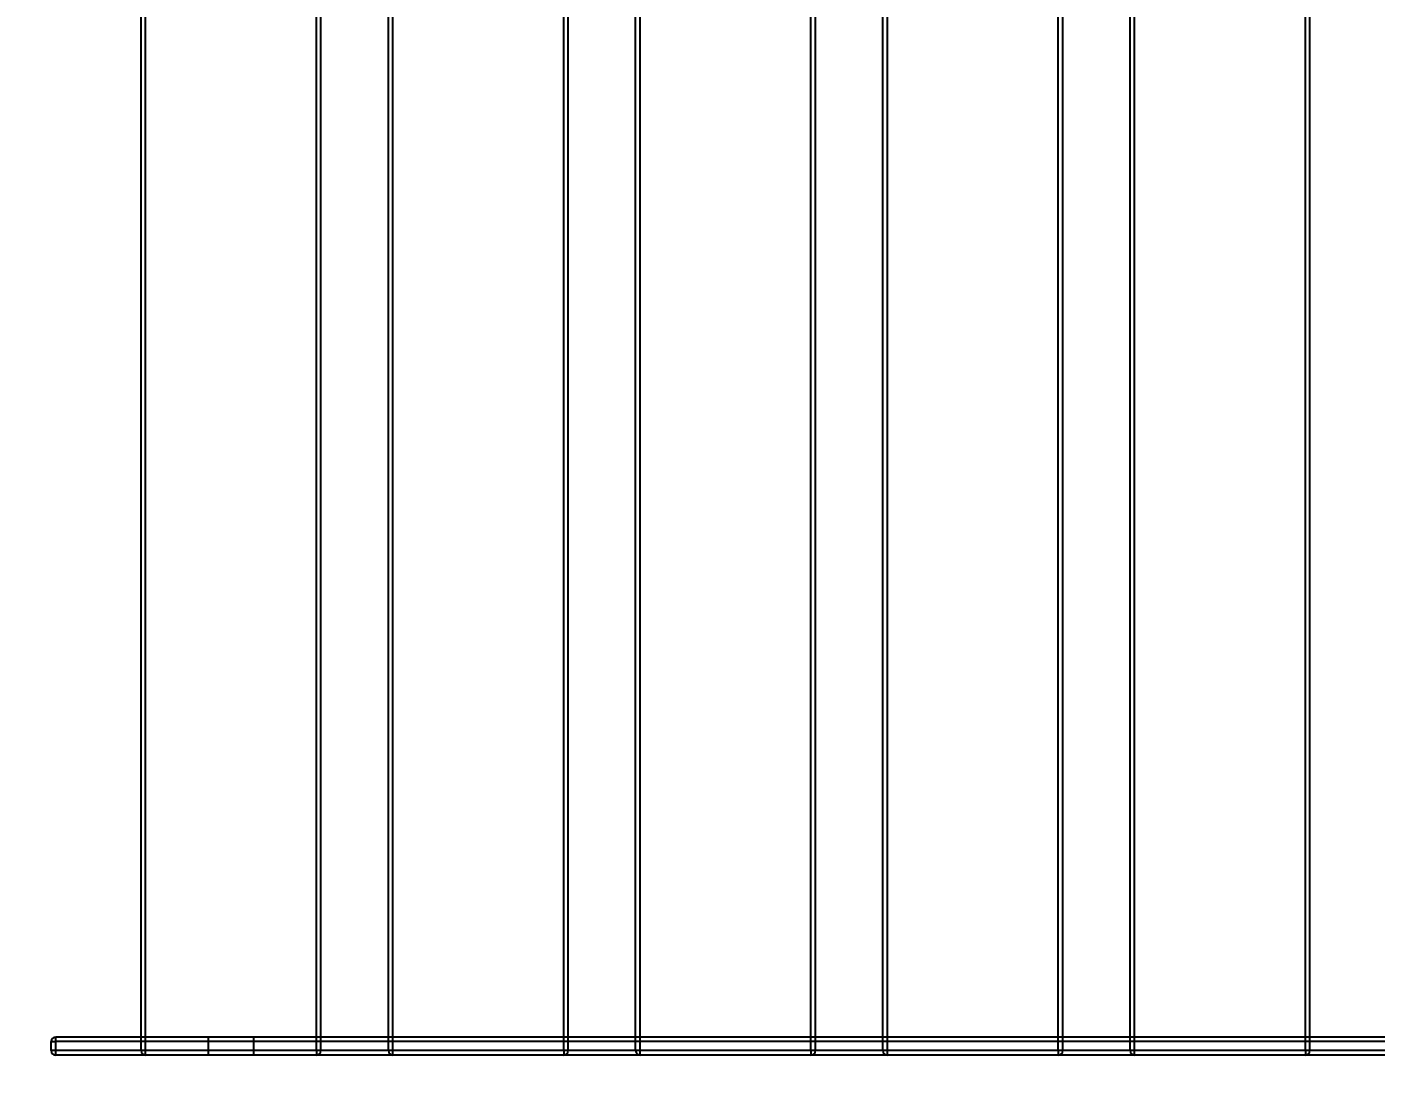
# Model space of a CAD drawing. Header units: millimetres. Extents: x 10366 to 13995, y 24552 to 29685.
# Drawn here: x 12309.1 to 12609, y 25272.3 to 25509.2 of the extents above; entities that cross this region are included whole.
import ezdxf

# ---------------------------------------------------------------- set-up
doc = ezdxf.new("R2010")
doc.units = ezdxf.units.MM
doc.header["$LTSCALE"] = 3
doc.layers.add('DomyÅ›lna', color=7, linetype='Continuous')
doc.layers.add('Hidden_lines', color=7, linetype='Continuous')
doc.styles.get("Standard").update_dxf_attribs({"font": 'arial.ttf'})
doc.dimstyles.new('MATEUSZ', dxfattribs={"dimtxt": 35, "dimasz": 16, "dimexe": 0.18, "dimexo": 0.0625, "dimgap": 0.09, "dimtad": 0, "dimdec": 0, "dimdsep": 46, "dimtxsty": 'Standard', "dimblk": 'DOT', "dimcen": 0.09, "dimse1": 1, "dimse2": 1, "dimadec": 0, "dimazin": 0, "dimtfac": 1, "dimtdec": 0, "dimtofl": 0, "dimtmove": 0, "dimatfit": 3, "dimfxl": 1, "dimtolj": 1, "dimtzin": 0, "dimlwd": 9, "dimlwe": 9, "dimarcsym": 0})

# ---------------------------------------------------------------- blocks, each defined once
blk = doc.blocks.new('_Dot')
at = {"color": 0, "linetype": 'ByBlock', "lineweight": -2}
blk.add_line((-0.5, 0), (-1, 0), dxfattribs=at)
at = {"color": 0, "linetype": 'ByBlock', "const_width": 0.5}
blk.add_lwpolyline([(-0.25, 0, 1), (0.25, 0, 1)], format="xyb", close=True, dxfattribs=at)
blk = doc.blocks.new('*D32')
at = {"color": 0, "lineweight": 9, "transparency": 16777216}
for p, q in [((12930.58, 25714.35), (12930.58, 25544.75)), ((12930.58, 25296.35), (12930.58, 25465.95))]:
    blk.add_line(p, q, dxfattribs=at)
at = {"layer": 'Defpoints', "color": 0, "transparency": 16777216}
for p in [(11095.69, 25730.35), (12930.58, 25730.35), (11115.69, 25280.35)]:
    blk.add_point(p, dxfattribs=at)
at = {"color": 0, "lineweight": 9, "transparency": 16777216, "xscale": 16, "yscale": 16, "zscale": 16}
for p, rotation in [((12930.58, 25730.35), 90), ((12930.58, 25280.35), 270)]:
    blk.add_blockref('_Dot', p, dxfattribs=dict(at, rotation=rotation))
at = {"color": 0, "transparency": 16777216, "insert": (12930.58, 25505.35), "char_height": 35, "attachment_point": 5, "rotation": 90}
blk.add_mtext('\\A1;450', dxfattribs=at)
blk = doc.blocks.new('*D33')
at = {"color": 0, "lineweight": 9, "transparency": 16777216}
for p, q in [((13029.08, 26013.96), (13029.08, 25693.71)), ((13029.08, 25296.35), (13029.08, 25616.6))]:
    blk.add_line(p, q, dxfattribs=at)
at = {"layer": 'Defpoints', "color": 0, "transparency": 16777216}
for p in [(12034.41, 26029.96), (13029.08, 26029.96), (12054.59, 25280.35)]:
    blk.add_point(p, dxfattribs=at)
at = {"color": 0, "lineweight": 9, "transparency": 16777216, "xscale": 16, "yscale": 16, "zscale": 16}
for p, rotation in [((13029.08, 26029.96), 90), ((13029.08, 25280.35), 270)]:
    blk.add_blockref('_Dot', p, dxfattribs=dict(at, rotation=rotation))
at = {"color": 0, "transparency": 16777216, "insert": (13029.08, 25655.16), "char_height": 35, "attachment_point": 5, "rotation": 90}
blk.add_mtext('\\A1;750', dxfattribs=at)

msp = doc.modelspace()

# ---------------------------------------------------------------- linework, layer by layer
at = {"layer": 'DomyÅ›lna'}
for p, q in [((12334.5, 25283.35), (12334.5, 25729.35)), ((12334.5, 25283.35), (12334.5, 25729.35)), ((12334.5, 25283.35), (12334.5, 25729.35)), ((12335.5, 25283.35), (12335.5, 25729.35)), ((12335.5, 25283.35), (12335.5, 25729.35)), ((12335.5, 25283.35), (12335.5, 25729.35)), ((12373.5, 25283.35), (12373.5, 25729.35)), ((12373.5, 25283.35), (12373.5, 25729.35)), ((12373.5, 25283.35), (12373.5, 25729.35)), ((12374.5, 25283.35), (12374.5, 25729.35)), ((12374.5, 25283.35), (12374.5, 25729.35)), ((12374.5, 25283.35), (12374.5, 25729.35)), ((12389.5, 25283.35), (12389.5, 25729.35)), ((12389.5, 25283.35), (12389.5, 25729.35)), ((12389.5, 25283.35), (12389.5, 25729.35)), ((12390.5, 25283.35), (12390.5, 25729.35)), ((12390.5, 25283.35), (12390.5, 25729.35)), ((12390.5, 25283.35), (12390.5, 25729.35)), ((12428.5, 25283.35), (12428.5, 25729.35)), ((12428.5, 25283.35), (12428.5, 25729.35)), ((12428.5, 25283.35), (12428.5, 25729.35)), ((12429.5, 25283.35), (12429.5, 25729.35)), ((12429.5, 25283.35), (12429.5, 25729.35)), ((12429.5, 25283.35), (12429.5, 25729.35)), ((12444.5, 25283.35), (12444.5, 25729.35)), ((12444.5, 25283.35), (12444.5, 25729.35)), ((12444.5, 25283.35), (12444.5, 25729.35)), ((12445.5, 25283.35), (12445.5, 25729.35)), ((12445.5, 25283.35), (12445.5, 25729.35)), ((12445.5, 25283.35), (12445.5, 25729.35)), ((12483.5, 25283.35), (12483.5, 25729.35)), ((12483.5, 25283.35), (12483.5, 25729.35)), ((12483.5, 25283.35), (12483.5, 25729.35)), ((12484.5, 25283.35), (12484.5, 25729.35)), ((12484.5, 25283.35), (12484.5, 25729.35)), ((12484.5, 25283.35), (12484.5, 25729.35)), ((12499.5, 25283.35), (12499.5, 25729.35)), ((12499.5, 25283.35), (12499.5, 25729.35)), ((12499.5, 25283.35), (12499.5, 25729.35)), ((12500.5, 25283.35), (12500.5, 25729.35)), ((12500.5, 25283.35), (12500.5, 25729.35)), ((12500.5, 25283.35), (12500.5, 25729.35)), ((12538.5, 25283.35), (12538.5, 25729.35)), ((12538.5, 25283.35), (12538.5, 25729.35)), ((12538.5, 25283.35), (12538.5, 25729.35)), ((12539.5, 25283.35), (12539.5, 25729.35)), ((12539.5, 25283.35), (12539.5, 25729.35)), ((12539.5, 25283.35), (12539.5, 25729.35)), ((12554.5, 25283.35), (12554.5, 25729.35)), ((12554.5, 25283.35), (12554.5, 25729.35)), ((12554.5, 25283.35), (12554.5, 25729.35)), ((12555.5, 25283.35), (12555.5, 25729.35)), ((12555.5, 25283.35), (12555.5, 25729.35)), ((12555.5, 25283.35), (12555.5, 25729.35)), ((12593.5, 25283.35), (12593.5, 25729.35)), ((12593.5, 25283.35), (12593.5, 25729.35)), ((12593.5, 25283.35), (12593.5, 25729.35)), ((12594.5, 25283.35), (12594.5, 25729.35)), ((12594.5, 25283.35), (12594.5, 25729.35)), ((12594.5, 25283.35), (12594.5, 25729.35)), ((12314.5, 25281.35), (12314.5, 25283.35)), ((12833.5, 25284.35), (12315.5, 25284.35)), ((12315.5, 25281.35), (12315.5, 25283.35)), ((12833.5, 25283.35), (12315.5, 25283.35)), ((12833.5, 25281.35), (12315.5, 25281.35)), ((12833.5, 25280.35), (12315.5, 25280.35))]:
    msp.add_line(p, q, dxfattribs=at)
for points in [[(12314.5, 25283.35, 0), (12314.5, 25283.35, 0), (12314.5, 25283.35, 0), (12314.5, 25283.35, 0), (12314.5, 25283.35, 0), (12314.5, 25283.35, 0), (12314.5, 25283.35, 0), (12314.5, 25283.35, 0), (12314.5, 25283.35, 0), (12314.5, 25283.35, 0), (12314.5, 25283.35, 0), (12314.5, 25283.35, 0), (12314.5, 25283.35, 0), (12314.51, 25283.35, 0), (12314.53, 25283.35, 0), (12314.63, 25283.35, 0), (12315.5, 25283.35, 0)], [(12315.5, 25283.35, 0), (12315.5, 25284.35, 0)], [(12315.5, 25281.35, 0), (12314.5, 25281.35, 0)], [(12315.5, 25280.35, 0), (12315.5, 25280.35, 0), (12315.5, 25280.35, 0), (12315.5, 25280.35, 0), (12315.5, 25280.35, 0), (12315.5, 25280.35, 0), (12315.5, 25280.35, 0), (12315.5, 25280.35, 0), (12315.5, 25280.35, 0), (12315.5, 25280.35, 0), (12315.5, 25280.35, 0), (12315.5, 25280.35, 0), (12315.5, 25280.35, 0), (12315.5, 25280.35, 0), (12315.5, 25280.35, 0), (12315.5, 25280.38, 0), (12315.5, 25280.47, 0), (12315.5, 25281.35, 0)], [(12335.5, 25280.35, 0), (12335.5, 25280.35, 0), (12335.5, 25280.35, 0), (12335.5, 25280.35, 0), (12335.5, 25280.35, 0), (12335.5, 25280.35, 0), (12335.5, 25280.35, 0), (12335.5, 25280.35, 0), (12335.5, 25280.35, 0), (12335.5, 25280.35, 0), (12335.5, 25280.35, 0), (12335.5, 25280.35, 0), (12335.5, 25280.35, 0), (12335.5, 25280.35, 0), (12335.5, 25280.35, 0), (12335.5, 25280.38, 0), (12335.5, 25280.47, 0), (12335.5, 25281.35, 0)], [(12335.5, 25280.35, 0), (12335.5, 25280.35, 0), (12335.5, 25280.35, 0), (12335.5, 25280.35, 0), (12335.5, 25280.35, 0), (12335.5, 25280.35, 0), (12335.5, 25280.35, 0), (12335.5, 25280.35, 0), (12335.5, 25280.35, 0), (12335.5, 25280.35, 0), (12335.5, 25280.35, 0), (12335.5, 25280.35, 0), (12335.5, 25280.35, 0), (12335.5, 25280.35, 0), (12335.5, 25280.35, 0), (12335.5, 25280.38, 0), (12335.5, 25280.47, 0), (12335.5, 25281.35, 0)], [(12335.5, 25280.35, 0), (12335.5, 25280.35, 0), (12335.5, 25280.35, 0), (12335.5, 25280.35, 0), (12335.5, 25280.35, 0), (12335.5, 25280.35, 0), (12335.5, 25280.35, 0), (12335.5, 25280.35, 0), (12335.5, 25280.35, 0), (12335.5, 25280.35, 0), (12335.5, 25280.35, 0), (12335.5, 25280.35, 0), (12335.5, 25280.35, 0), (12335.5, 25280.35, 0), (12335.5, 25280.35, 0), (12335.5, 25280.38, 0), (12335.5, 25280.47, 0), (12335.5, 25281.35, 0)], [(12390.5, 25280.35, 0), (12390.5, 25280.35, 0), (12390.5, 25280.35, 0), (12390.5, 25280.35, 0), (12390.5, 25280.35, 0), (12390.5, 25280.35, 0), (12390.5, 25280.35, 0), (12390.5, 25280.35, 0), (12390.5, 25280.35, 0), (12390.5, 25280.35, 0), (12390.5, 25280.35, 0), (12390.5, 25280.35, 0), (12390.5, 25280.35, 0), (12390.5, 25280.35, 0), (12390.5, 25280.35, 0), (12390.5, 25280.38, 0), (12390.5, 25280.47, 0), (12390.5, 25281.35, 0)], [(12390.5, 25280.35, 0), (12390.5, 25280.35, 0), (12390.5, 25280.35, 0), (12390.5, 25280.35, 0), (12390.5, 25280.35, 0), (12390.5, 25280.35, 0), (12390.5, 25280.35, 0), (12390.5, 25280.35, 0), (12390.5, 25280.35, 0), (12390.5, 25280.35, 0), (12390.5, 25280.35, 0), (12390.5, 25280.35, 0), (12390.5, 25280.35, 0), (12390.5, 25280.35, 0), (12390.5, 25280.35, 0), (12390.5, 25280.38, 0), (12390.5, 25280.47, 0), (12390.5, 25281.35, 0)], [(12390.5, 25280.35, 0), (12390.5, 25280.35, 0), (12390.5, 25280.35, 0), (12390.5, 25280.35, 0), (12390.5, 25280.35, 0), (12390.5, 25280.35, 0), (12390.5, 25280.35, 0), (12390.5, 25280.35, 0), (12390.5, 25280.35, 0), (12390.5, 25280.35, 0), (12390.5, 25280.35, 0), (12390.5, 25280.35, 0), (12390.5, 25280.35, 0), (12390.5, 25280.35, 0), (12390.5, 25280.35, 0), (12390.5, 25280.38, 0), (12390.5, 25280.47, 0), (12390.5, 25281.35, 0)], [(12445.5, 25280.35, 0), (12445.5, 25280.35, 0), (12445.5, 25280.35, 0), (12445.5, 25280.35, 0), (12445.5, 25280.35, 0), (12445.5, 25280.35, 0), (12445.5, 25280.35, 0), (12445.5, 25280.35, 0), (12445.5, 25280.35, 0), (12445.5, 25280.35, 0), (12445.5, 25280.35, 0), (12445.5, 25280.35, 0), (12445.5, 25280.35, 0), (12445.5, 25280.35, 0), (12445.5, 25280.35, 0), (12445.5, 25280.38, 0), (12445.5, 25280.47, 0), (12445.5, 25281.35, 0)], [(12445.5, 25280.35, 0), (12445.5, 25280.35, 0), (12445.5, 25280.35, 0), (12445.5, 25280.35, 0), (12445.5, 25280.35, 0), (12445.5, 25280.35, 0), (12445.5, 25280.35, 0), (12445.5, 25280.35, 0), (12445.5, 25280.35, 0), (12445.5, 25280.35, 0), (12445.5, 25280.35, 0), (12445.5, 25280.35, 0), (12445.5, 25280.35, 0), (12445.5, 25280.35, 0), (12445.5, 25280.35, 0), (12445.5, 25280.38, 0), (12445.5, 25280.47, 0), (12445.5, 25281.35, 0)], [(12445.5, 25280.35, 0), (12445.5, 25280.35, 0), (12445.5, 25280.35, 0), (12445.5, 25280.35, 0), (12445.5, 25280.35, 0), (12445.5, 25280.35, 0), (12445.5, 25280.35, 0), (12445.5, 25280.35, 0), (12445.5, 25280.35, 0), (12445.5, 25280.35, 0), (12445.5, 25280.35, 0), (12445.5, 25280.35, 0), (12445.5, 25280.35, 0), (12445.5, 25280.35, 0), (12445.5, 25280.35, 0), (12445.5, 25280.38, 0), (12445.5, 25280.47, 0), (12445.5, 25281.35, 0)], [(12500.5, 25280.35, 0), (12500.5, 25280.35, 0), (12500.5, 25280.35, 0), (12500.5, 25280.35, 0), (12500.5, 25280.35, 0), (12500.5, 25280.35, 0), (12500.5, 25280.35, 0), (12500.5, 25280.35, 0), (12500.5, 25280.35, 0), (12500.5, 25280.35, 0), (12500.5, 25280.35, 0), (12500.5, 25280.35, 0), (12500.5, 25280.35, 0), (12500.5, 25280.35, 0), (12500.5, 25280.35, 0), (12500.5, 25280.38, 0), (12500.5, 25280.47, 0), (12500.5, 25281.35, 0)], [(12500.5, 25280.35, 0), (12500.5, 25280.35, 0), (12500.5, 25280.35, 0), (12500.5, 25280.35, 0), (12500.5, 25280.35, 0), (12500.5, 25280.35, 0), (12500.5, 25280.35, 0), (12500.5, 25280.35, 0), (12500.5, 25280.35, 0), (12500.5, 25280.35, 0), (12500.5, 25280.35, 0), (12500.5, 25280.35, 0), (12500.5, 25280.35, 0), (12500.5, 25280.35, 0), (12500.5, 25280.35, 0), (12500.5, 25280.38, 0), (12500.5, 25280.47, 0), (12500.5, 25281.35, 0)], [(12500.5, 25280.35, 0), (12500.5, 25280.35, 0), (12500.5, 25280.35, 0), (12500.5, 25280.35, 0), (12500.5, 25280.35, 0), (12500.5, 25280.35, 0), (12500.5, 25280.35, 0), (12500.5, 25280.35, 0), (12500.5, 25280.35, 0), (12500.5, 25280.35, 0), (12500.5, 25280.35, 0), (12500.5, 25280.35, 0), (12500.5, 25280.35, 0), (12500.5, 25280.35, 0), (12500.5, 25280.35, 0), (12500.5, 25280.38, 0), (12500.5, 25280.47, 0), (12500.5, 25281.35, 0)], [(12555.5, 25280.35, 0), (12555.5, 25280.35, 0), (12555.5, 25280.35, 0), (12555.5, 25280.35, 0), (12555.5, 25280.35, 0), (12555.5, 25280.35, 0), (12555.5, 25280.35, 0), (12555.5, 25280.35, 0), (12555.5, 25280.35, 0), (12555.5, 25280.35, 0), (12555.5, 25280.35, 0), (12555.5, 25280.35, 0), (12555.5, 25280.35, 0), (12555.5, 25280.35, 0), (12555.5, 25280.35, 0), (12555.5, 25280.38, 0), (12555.5, 25280.47, 0), (12555.5, 25281.35, 0)], [(12555.5, 25280.35, 0), (12555.5, 25280.35, 0), (12555.5, 25280.35, 0), (12555.5, 25280.35, 0), (12555.5, 25280.35, 0), (12555.5, 25280.35, 0), (12555.5, 25280.35, 0), (12555.5, 25280.35, 0), (12555.5, 25280.35, 0), (12555.5, 25280.35, 0), (12555.5, 25280.35, 0), (12555.5, 25280.35, 0), (12555.5, 25280.35, 0), (12555.5, 25280.35, 0), (12555.5, 25280.35, 0), (12555.5, 25280.38, 0), (12555.5, 25280.47, 0), (12555.5, 25281.35, 0)], [(12555.5, 25280.35, 0), (12555.5, 25280.35, 0), (12555.5, 25280.35, 0), (12555.5, 25280.35, 0), (12555.5, 25280.35, 0), (12555.5, 25280.35, 0), (12555.5, 25280.35, 0), (12555.5, 25280.35, 0), (12555.5, 25280.35, 0), (12555.5, 25280.35, 0), (12555.5, 25280.35, 0), (12555.5, 25280.35, 0), (12555.5, 25280.35, 0), (12555.5, 25280.35, 0), (12555.5, 25280.35, 0), (12555.5, 25280.38, 0), (12555.5, 25280.47, 0), (12555.5, 25281.35, 0)]]:
    msp.add_polyline3d(points, dxfattribs=at)
for centre, start, end in [((12315.5, 25283.35), 90, 180), ((12315.5, 25281.35), 180, 270), ((12373.5, 25281.35), 270, 0), ((12373.5, 25281.35), 270, 0), ((12373.5, 25281.35), 270, 0), ((12373.5, 25281.35), 270, 0), ((12428.5, 25281.35), 270, 0), ((12428.5, 25281.35), 270, 0), ((12428.5, 25281.35), 270, 0), ((12428.5, 25281.35), 270, 0), ((12483.5, 25281.35), 270, 0), ((12483.5, 25281.35), 270, 0), ((12483.5, 25281.35), 270, 0), ((12483.5, 25281.35), 270, 0), ((12538.5, 25281.35), 270, 0), ((12538.5, 25281.35), 270, 0), ((12538.5, 25281.35), 270, 0), ((12538.5, 25281.35), 270, 0), ((12593.5, 25281.35), 270, 0), ((12593.5, 25281.35), 270, 0), ((12593.5, 25281.35), 270, 0), ((12593.5, 25281.35), 270, 0)]:
    msp.add_arc(centre, 1, start, end, dxfattribs=at)
at = {"layer": 'Hidden_lines'}
for p, q in [((12334.5, 25281.35), (12334.5, 25284.35)), ((12334.5, 25281.35), (12334.5, 25283.35)), ((12334.5, 25281.35), (12334.5, 25283.35)), ((12334.5, 25281.35), (12334.5, 25283.35)), ((12335.5, 25281.35), (12335.5, 25284.35)), ((12335.5, 25281.35), (12335.5, 25283.35)), ((12335.5, 25281.35), (12335.5, 25283.35)), ((12335.5, 25281.35), (12335.5, 25283.35)), ((12349.5, 25280.35), (12349.5, 25284.35)), ((12359.5, 25284.35), (12359.5, 25280.35)), ((12373.5, 25281.35), (12373.5, 25284.35)), ((12373.5, 25281.35), (12373.5, 25283.35)), ((12373.5, 25281.35), (12373.5, 25283.35)), ((12373.5, 25281.35), (12373.5, 25283.35)), ((12374.5, 25281.35), (12374.5, 25284.35)), ((12374.5, 25281.35), (12374.5, 25283.35)), ((12374.5, 25281.35), (12374.5, 25283.35)), ((12374.5, 25281.35), (12374.5, 25283.35)), ((12389.5, 25281.35), (12389.5, 25284.35)), ((12389.5, 25281.35), (12389.5, 25283.35)), ((12389.5, 25281.35), (12389.5, 25283.35)), ((12389.5, 25281.35), (12389.5, 25283.35)), ((12390.5, 25281.35), (12390.5, 25284.35)), ((12390.5, 25281.35), (12390.5, 25283.35)), ((12390.5, 25281.35), (12390.5, 25283.35)), ((12390.5, 25281.35), (12390.5, 25283.35)), ((12428.5, 25281.35), (12428.5, 25284.35)), ((12428.5, 25281.35), (12428.5, 25283.35)), ((12428.5, 25281.35), (12428.5, 25283.35)), ((12428.5, 25281.35), (12428.5, 25283.35)), ((12429.5, 25281.35), (12429.5, 25284.35)), ((12429.5, 25281.35), (12429.5, 25283.35)), ((12429.5, 25281.35), (12429.5, 25283.35)), ((12429.5, 25281.35), (12429.5, 25283.35)), ((12444.5, 25281.35), (12444.5, 25284.35)), ((12444.5, 25281.35), (12444.5, 25283.35)), ((12444.5, 25281.35), (12444.5, 25283.35)), ((12444.5, 25281.35), (12444.5, 25283.35)), ((12445.5, 25281.35), (12445.5, 25284.35)), ((12445.5, 25281.35), (12445.5, 25283.35)), ((12445.5, 25281.35), (12445.5, 25283.35)), ((12445.5, 25281.35), (12445.5, 25283.35)), ((12483.5, 25281.35), (12483.5, 25284.35)), ((12483.5, 25281.35), (12483.5, 25283.35)), ((12483.5, 25281.35), (12483.5, 25283.35)), ((12483.5, 25281.35), (12483.5, 25283.35)), ((12484.5, 25281.35), (12484.5, 25284.35)), ((12484.5, 25281.35), (12484.5, 25283.35)), ((12484.5, 25281.35), (12484.5, 25283.35)), ((12484.5, 25281.35), (12484.5, 25283.35)), ((12499.5, 25281.35), (12499.5, 25284.35)), ((12499.5, 25281.35), (12499.5, 25283.35)), ((12499.5, 25281.35), (12499.5, 25283.35)), ((12499.5, 25281.35), (12499.5, 25283.35)), ((12500.5, 25281.35), (12500.5, 25284.35)), ((12500.5, 25281.35), (12500.5, 25283.35)), ((12500.5, 25281.35), (12500.5, 25283.35)), ((12500.5, 25281.35), (12500.5, 25283.35)), ((12538.5, 25281.35), (12538.5, 25284.35)), ((12538.5, 25281.35), (12538.5, 25283.35)), ((12538.5, 25281.35), (12538.5, 25283.35)), ((12538.5, 25281.35), (12538.5, 25283.35)), ((12539.5, 25281.35), (12539.5, 25284.35)), ((12539.5, 25281.35), (12539.5, 25283.35)), ((12539.5, 25281.35), (12539.5, 25283.35)), ((12539.5, 25281.35), (12539.5, 25283.35)), ((12554.5, 25281.35), (12554.5, 25284.35)), ((12554.5, 25281.35), (12554.5, 25283.35)), ((12554.5, 25281.35), (12554.5, 25283.35)), ((12554.5, 25281.35), (12554.5, 25283.35)), ((12555.5, 25281.35), (12555.5, 25284.35)), ((12555.5, 25281.35), (12555.5, 25283.35)), ((12555.5, 25281.35), (12555.5, 25283.35)), ((12555.5, 25281.35), (12555.5, 25283.35)), ((12593.5, 25281.35), (12593.5, 25284.35)), ((12593.5, 25281.35), (12593.5, 25283.35)), ((12593.5, 25281.35), (12593.5, 25283.35)), ((12593.5, 25281.35), (12593.5, 25283.35)), ((12594.5, 25281.35), (12594.5, 25284.35)), ((12594.5, 25281.35), (12594.5, 25283.35)), ((12594.5, 25281.35), (12594.5, 25283.35)), ((12594.5, 25281.35), (12594.5, 25283.35))]:
    msp.add_line(p, q, dxfattribs=at)
for points in [[(12335.5, 25280.35, 0), (12335.5, 25280.35, 0), (12335.5, 25280.35, 0), (12335.5, 25280.35, 0), (12335.5, 25280.35, 0), (12335.5, 25280.35, 0), (12335.5, 25280.35, 0), (12335.5, 25280.35, 0), (12335.5, 25280.35, 0), (12335.5, 25280.35, 0), (12335.5, 25280.35, 0), (12335.5, 25280.35, 0), (12335.5, 25280.35, 0), (12335.5, 25280.35, 0), (12335.5, 25280.35, 0), (12335.5, 25280.38, 0), (12335.5, 25280.47, 0), (12335.5, 25281.35, 0)], [(12373.5, 25281.35, 0), (12373.5, 25280.35, 0)], [(12373.5, 25281.35, 0), (12373.5, 25280.35, 0)], [(12373.5, 25281.35, 0), (12373.5, 25280.35, 0)], [(12373.5, 25281.35, 0), (12373.5, 25280.35, 0)], [(12390.5, 25280.35, 0), (12390.5, 25280.35, 0), (12390.5, 25280.35, 0), (12390.5, 25280.35, 0), (12390.5, 25280.35, 0), (12390.5, 25280.35, 0), (12390.5, 25280.35, 0), (12390.5, 25280.35, 0), (12390.5, 25280.35, 0), (12390.5, 25280.35, 0), (12390.5, 25280.35, 0), (12390.5, 25280.35, 0), (12390.5, 25280.35, 0), (12390.5, 25280.35, 0), (12390.5, 25280.35, 0), (12390.5, 25280.38, 0), (12390.5, 25280.47, 0), (12390.5, 25281.35, 0)], [(12428.5, 25281.35, 0), (12428.5, 25280.35, 0)], [(12428.5, 25281.35, 0), (12428.5, 25280.35, 0)], [(12428.5, 25281.35, 0), (12428.5, 25280.35, 0)], [(12428.5, 25281.35, 0), (12428.5, 25280.35, 0)], [(12445.5, 25280.35, 0), (12445.5, 25280.35, 0), (12445.5, 25280.35, 0), (12445.5, 25280.35, 0), (12445.5, 25280.35, 0), (12445.5, 25280.35, 0), (12445.5, 25280.35, 0), (12445.5, 25280.35, 0), (12445.5, 25280.35, 0), (12445.5, 25280.35, 0), (12445.5, 25280.35, 0), (12445.5, 25280.35, 0), (12445.5, 25280.35, 0), (12445.5, 25280.35, 0), (12445.5, 25280.35, 0), (12445.5, 25280.38, 0), (12445.5, 25280.47, 0), (12445.5, 25281.35, 0)], [(12483.5, 25281.35, 0), (12483.5, 25280.35, 0)], [(12483.5, 25281.35, 0), (12483.5, 25280.35, 0)], [(12483.5, 25281.35, 0), (12483.5, 25280.35, 0)], [(12483.5, 25281.35, 0), (12483.5, 25280.35, 0)], [(12500.5, 25280.35, 0), (12500.5, 25280.35, 0), (12500.5, 25280.35, 0), (12500.5, 25280.35, 0), (12500.5, 25280.35, 0), (12500.5, 25280.35, 0), (12500.5, 25280.35, 0), (12500.5, 25280.35, 0), (12500.5, 25280.35, 0), (12500.5, 25280.35, 0), (12500.5, 25280.35, 0), (12500.5, 25280.35, 0), (12500.5, 25280.35, 0), (12500.5, 25280.35, 0), (12500.5, 25280.35, 0), (12500.5, 25280.38, 0), (12500.5, 25280.47, 0), (12500.5, 25281.35, 0)], [(12538.5, 25281.35, 0), (12538.5, 25280.35, 0)], [(12538.5, 25281.35, 0), (12538.5, 25280.35, 0)], [(12538.5, 25281.35, 0), (12538.5, 25280.35, 0)], [(12538.5, 25281.35, 0), (12538.5, 25280.35, 0)], [(12555.5, 25280.35, 0), (12555.5, 25280.35, 0), (12555.5, 25280.35, 0), (12555.5, 25280.35, 0), (12555.5, 25280.35, 0), (12555.5, 25280.35, 0), (12555.5, 25280.35, 0), (12555.5, 25280.35, 0), (12555.5, 25280.35, 0), (12555.5, 25280.35, 0), (12555.5, 25280.35, 0), (12555.5, 25280.35, 0), (12555.5, 25280.35, 0), (12555.5, 25280.35, 0), (12555.5, 25280.35, 0), (12555.5, 25280.38, 0), (12555.5, 25280.47, 0), (12555.5, 25281.35, 0)], [(12593.5, 25281.35, 0), (12593.5, 25280.35, 0)], [(12593.5, 25281.35, 0), (12593.5, 25280.35, 0)], [(12593.5, 25281.35, 0), (12593.5, 25280.35, 0)], [(12593.5, 25281.35, 0), (12593.5, 25280.35, 0)]]:
    msp.add_polyline3d(points, dxfattribs=at)
for centre in [(12335.5, 25281.35), (12335.5, 25281.35), (12335.5, 25281.35), (12335.5, 25281.35), (12390.5, 25281.35), (12390.5, 25281.35), (12390.5, 25281.35), (12390.5, 25281.35), (12445.5, 25281.35), (12445.5, 25281.35), (12445.5, 25281.35), (12445.5, 25281.35), (12500.5, 25281.35), (12500.5, 25281.35), (12500.5, 25281.35), (12500.5, 25281.35), (12555.5, 25281.35), (12555.5, 25281.35), (12555.5, 25281.35), (12555.5, 25281.35)]:
    msp.add_arc(centre, 1, 180, 270, dxfattribs=at)

# ---------------------------------------------------------------- dimensions: what is measured, and where the dimension line sits
for base, p1, p2, picture, middle in [((13029.08, 26029.96), (12054.59, 25280.35), (12034.41, 26029.96), '*D33', (13029.08, 25655.16)), ((12930.58, 25730.35), (11115.69, 25280.35), (11095.69, 25730.35), '*D32', (12930.58, 25505.35))]:
    dim = msp.add_linear_dim(base=base, p1=p1, p2=p2, angle=90, dimstyle='MATEUSZ')
    dim.commit()
    dim.dimension.update_dxf_attribs({"geometry": picture, "text_midpoint": middle})

doc.saveas('drawing.dxf')
